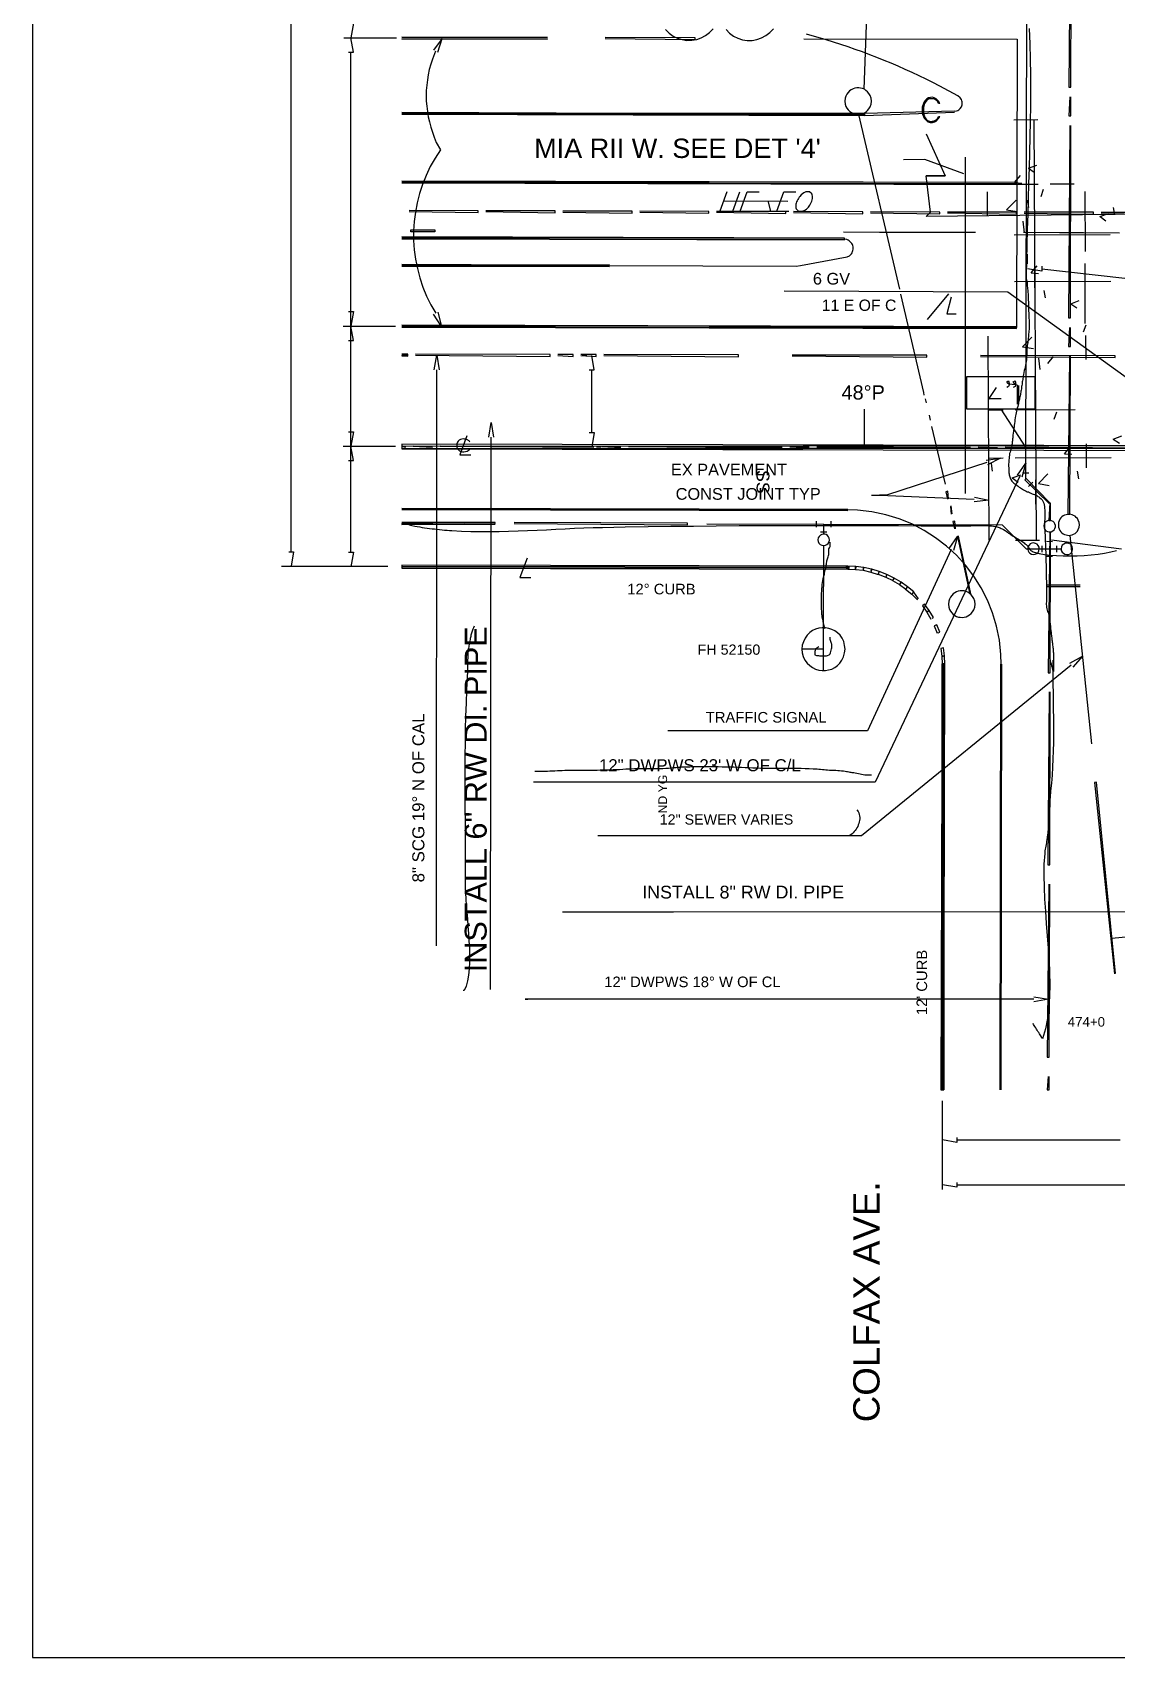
# Model space of a CAD drawing. Header units: feet. Extents: x 13 to 426, y 12 to 285.
# Drawn here: x 12.6 to 125.4, y 12.1 to 181.2 of the extents above; entities that cross this region are included whole.
import ezdxf
from ezdxf.enums import TextEntityAlignment as Align

# ---------------------------------------------------------------- set-up
doc = ezdxf.new("R2010")
doc.units = ezdxf.units.FT
for name, color, linetype in [('AGUA', 4, 'CONTINUOUS'), ('ALCANTARILLADO', 2, 'CONTINUOUS'), ('EJE_VIA', 7, 'CONTINUOUS'), ('GAS', 30, 'CONTINUOUS'), ('TEXTO', 7, 'CONTINUOUS')]:
    doc.layers.add(name, color=color, linetype=linetype)
doc.styles.add('CAD_TEXT', font='Arial')

msp = doc.modelspace()

# ---------------------------------------------------------------- linework, layer by layer
at = {"layer": 'AGUA'}
msp.add_line((60.28, 81.58), (60.33, 139.07), dxfattribs=at)
for points in [[(116.33, 181.59), (116.39, 179.99), (116.44, 178.38), (116.46, 176.77), (116.47, 175.16), (116.46, 173.54), (116.44, 171.92), (116.41, 170.3), (116.37, 168.69), (116.33, 167.07), (116.28, 165.46), (116.23, 163.85), (116.18, 162.25), (116.13, 160.65), (116.09, 159.06), (116.05, 157.48), (116.02, 155.91), (116.02, 155.8), (116.02, 155.65), (116.03, 155.54), (116.06, 155.41), (116.08, 155.28), (116.11, 155.17), (116.12, 155.05), (116.13, 154.92), (116.14, 154.76), (116.15, 154.62), (116.16, 154.48), (116.18, 154.35), (116.2, 154.22), (116.21, 154.09), (116.22, 153.96), (116.23, 153.7), (116.24, 153.5), (116.24, 153.31), (116.25, 153.12), (116.25, 152.93), (116.26, 152.74), (116.27, 152.55), (116.28, 152.37), (116.28, 152.18), (116.29, 151.99), (116.3, 151.81), (116.3, 151.62), (116.31, 151.43), (116.32, 151.24), (116.32, 151.05), (116.33, 150.86), (116.33, 150.71), (116.33, 150.57), (116.32, 150.42), (116.32, 150.26), (116.31, 150.11), (116.3, 149.96), (116.28, 149.81), (116.27, 149.65), (116.25, 149.5), (116.24, 149.34), (116.22, 149.19), (116.2, 149.04), (116.18, 148.89), (116.16, 148.73), (116.14, 148.58), (116.12, 148.43), (116.1, 148.24), (116.09, 148.05), (116.08, 147.87), (116.08, 147.68), (116.07, 147.5), (116.06, 147.31), (116.05, 147.11), (116.02, 146.92), (115.99, 146.73), (115.96, 146.54), (115.92, 146.35), (115.88, 146.17), (115.83, 145.98), (115.79, 145.79), (115.75, 145.59), (115.72, 145.4), (115.7, 145.28), (115.68, 145.16), (115.66, 145.04), (115.64, 144.92), (115.62, 144.8), (115.6, 144.68), (115.59, 144.56), (115.57, 144.44), (115.55, 144.32), (115.53, 144.2), (115.52, 144.08), (115.5, 143.96), (115.48, 143.84), (115.46, 143.72), (115.44, 143.6), (115.42, 143.48), (115.4, 143.37), (115.37, 143.25), (115.34, 143.13), (115.32, 143.02), (115.29, 142.9), (115.26, 142.79), (115.24, 142.68), (115.22, 142.57), (115.18, 142.41), (115.14, 142.24), (115.1, 142.08), (115.06, 141.91), (115.02, 141.75), (114.98, 141.58), (114.94, 141.42), (114.91, 141.26), (114.88, 141.06), (114.85, 140.87), (114.83, 140.68), (114.8, 140.49), (114.78, 140.31), (114.76, 140.12), (114.73, 139.93), (114.71, 139.74), (114.69, 139.63), (114.68, 139.52), (114.66, 139.42), (114.65, 139.31), (114.64, 139.2), (114.63, 139.09), (114.62, 138.99), (114.61, 138.88), (114.6, 138.78), (114.59, 138.67), (114.58, 138.57), (114.57, 138.46), (114.56, 138.35), (114.54, 138.24), (114.53, 138.14), (114.51, 138.02), (114.48, 137.92), (114.43, 137.78), (114.38, 137.64), (114.34, 137.51), (114.3, 137.34), (114.28, 137.17), (114.26, 137.01), (114.24, 136.85), (114.23, 136.7), (114.22, 136.55), (114.21, 136.41), (114.2, 136.27), (114.2, 136.04), (114.21, 135.88), (114.21, 135.74), (114.22, 135.6), (114.22, 135.47), (114.23, 135.35), (114.25, 135.24), (114.26, 135.13), (114.29, 135.03), (114.35, 134.84), (114.43, 134.65), (114.54, 134.48), (114.62, 134.37), (114.73, 134.28), (114.85, 134.21), (114.96, 134.13), (115.07, 134.03), (115.19, 133.94), (115.3, 133.86), (115.42, 133.78), (115.54, 133.7), (115.65, 133.63), (115.76, 133.57), (115.88, 133.5), (116.01, 133.43), (116.13, 133.38), (116.26, 133.35), (116.38, 133.31), (116.52, 133.24), (116.63, 133.17), (116.75, 133.12), (116.88, 133.08), (117.01, 133.05), (117.13, 132.97), (117.24, 132.89), (117.35, 132.84), (117.46, 132.74), (117.57, 132.64), (117.67, 132.55), (117.8, 132.32), (117.85, 132.17), (117.89, 132), (117.92, 131.83), (117.94, 131.65), (117.95, 131.47), (117.96, 131.28), (117.96, 131.09), (117.96, 130.9), (117.95, 130.71), (117.95, 130.52), (117.94, 130.33), (117.94, 130.15), (117.94, 129.97), (117.94, 129.8), (117.94, 129.64), (117.97, 129.19), (117.99, 128.75), (118.01, 128.31), (118.02, 127.87), (118.04, 127.44), (118.06, 127), (118.07, 126.57), (118.08, 126.14), (118.1, 125.7), (118.11, 125.27), (118.12, 124.84), (118.12, 124.41), (118.13, 123.97), (118.14, 123.54), (118.14, 123.1), (118.15, 122.66), (118.15, 122.55), (118.14, 122.45), (118.14, 122.26), (118.13, 122.09), (118.13, 121.93), (118.12, 121.78), (118.12, 121.63), (118.13, 121.49), (118.15, 121.35), (118.17, 121.2), (118.21, 121.07), (118.25, 120.93), (118.3, 120.8), (118.34, 120.66), (118.38, 120.52), (118.42, 120.38), (118.45, 120.24), (118.46, 120.12), (118.48, 120), (118.49, 119.89), (118.5, 119.78), (118.51, 119.66), (118.53, 119.55), (118.54, 119.44), (118.55, 119.33), (118.56, 119.22), (118.57, 119.11), (118.58, 118.99), (118.6, 118.88), (118.61, 118.77), (118.62, 118.65), (118.63, 118.54), (118.65, 118.42), (118.66, 118.3), (118.68, 118.19), (118.69, 118.08), (118.71, 117.97), (118.72, 117.85), (118.74, 117.74), (118.75, 117.63), (118.77, 117.52), (118.78, 117.4), (118.79, 117.29), (118.81, 117.18), (118.82, 117.06), (118.83, 116.95), (118.84, 116.83), (118.84, 116.72), (118.85, 116.6), (118.86, 116.48), (118.86, 116.36), (118.86, 116.24), (118.86, 116.12), (118.86, 116), (118.86, 115.88), (118.86, 115.76), (118.86, 115.64), (118.86, 115.52), (118.86, 115.4), (118.85, 115.28), (118.85, 115.16), (118.85, 115.04), (118.85, 114.92), (118.85, 114.8), (118.85, 114.68), (118.8, 114.86), (118.75, 115.04), (118.7, 115.23), (118.65, 115.43), (118.59, 115.62), (118.54, 115.82), (118.49, 116.01), (118.45, 116.19)], [(115.35, 135), (100.3, 103.15), (64.73, 103.15)], [(51.13, 130.18), (51.24, 130.15), (51.34, 130.12), (51.46, 130.09), (51.59, 130.05), (51.71, 130), (51.83, 129.95), (51.95, 129.89), (52.09, 129.85), (52.39, 129.8), (52.64, 129.75), (52.9, 129.71), (53.15, 129.67), (53.41, 129.63), (53.67, 129.6), (53.93, 129.56), (54.19, 129.53), (54.45, 129.5), (54.71, 129.47), (54.97, 129.44), (55.23, 129.41), (55.49, 129.39), (55.75, 129.37), (56.01, 129.35), (56.26, 129.33), (57.25, 129.29), (58.23, 129.25), (59.21, 129.24), (60.2, 129.24), (61.18, 129.25), (62.16, 129.27), (63.15, 129.31), (64.13, 129.34), (65.11, 129.39), (66.09, 129.43), (67.07, 129.48), (68.04, 129.53), (69.02, 129.57), (69.99, 129.61), (70.96, 129.65), (71.93, 129.67), (74.3, 129.72), (76.67, 129.76), (79.03, 129.79), (81.4, 129.81), (83.77, 129.83), (86.14, 129.85), (88.52, 129.85), (90.89, 129.86), (93.26, 129.86), (95.63, 129.86), (98, 129.86), (100.36, 129.85), (102.73, 129.85), (105.1, 129.84), (107.47, 129.84), (109.83, 129.84), (110.04, 129.84), (110.25, 129.84), (110.46, 129.85), (110.68, 129.85), (110.91, 129.86), (111.13, 129.86), (111.35, 129.86), (111.57, 129.86), (111.79, 129.86), (112.01, 129.85), (112.22, 129.84), (112.43, 129.82), (112.63, 129.79), (112.83, 129.76), (113.02, 129.72), (113.2, 129.67), (113.31, 129.62), (113.41, 129.55), (113.54, 129.5), (113.68, 129.44), (113.82, 129.36), (113.95, 129.27), (114.08, 129.17), (114.2, 129.08), (114.32, 128.98), (114.44, 128.9), (114.55, 128.83), (114.66, 128.77), (114.77, 128.71), (114.88, 128.65), (114.99, 128.59), (115.1, 128.52), (115.21, 128.44), (115.32, 128.37), (115.44, 128.3), (115.57, 128.22), (115.71, 128.13), (115.81, 128.07), (115.9, 127.97), (116.03, 127.87), (116.16, 127.74), (116.26, 127.59), (116.31, 127.49), (116.41, 127.35), (116.52, 127.25), (116.63, 127.2), (116.74, 127.14), (116.85, 127.08), (117.38, 126.95), (117.93, 126.85), (118.54, 126.78), (119.19, 126.73), (119.88, 126.7), (120.59, 126.7), (121.32, 126.71), (122.06, 126.75), (122.79, 126.81), (123.5, 126.89), (124.19, 126.99), (124.84, 127.12), (125.44, 127.26)], [(95.05, 119.12), (95.04, 119.23), (95.03, 119.33), (95, 119.47), (94.96, 119.6), (94.92, 119.72), (94.9, 119.85), (94.88, 119.98), (94.85, 120.09), (94.83, 120.2), (94.8, 120.34), (94.78, 120.49), (94.76, 120.6), (94.75, 120.72), (94.74, 120.94), (94.73, 121.17), (94.72, 121.4), (94.72, 121.63), (94.72, 121.87), (94.72, 122.1), (94.72, 122.34), (94.72, 122.57), (94.73, 122.81), (94.75, 123.04), (94.76, 123.27), (94.78, 123.5), (94.8, 123.72), (94.83, 123.94), (94.86, 124.15), (94.9, 124.36), (94.93, 124.48), (94.96, 124.59), (94.99, 124.69), (95.02, 124.8), (95.04, 124.91), (95.06, 125.03), (95.08, 125.14), (95.12, 125.27), (95.16, 125.41), (95.19, 125.52), (95.21, 125.63), (95.22, 125.74), (95.23, 125.85), (95.25, 125.96), (95.26, 126.07), (95.28, 126.18), (95.31, 126.29), (95.34, 126.4), (95.38, 126.51), (95.41, 126.61), (95.45, 126.74), (95.47, 126.85), (95.48, 126.98), (95.48, 127.1), (95.48, 127.21), (95.48, 127.32), (95.5, 127.44), (95.57, 127.55), (95.61, 127.67), (95.63, 127.8), (95.63, 127.9), (95.63, 128.02), (95.63, 128.13)], [(58.56, 119.38), (58.5, 119.23), (58.44, 119.09), (58.4, 118.98), (58.35, 118.88), (58.31, 118.78), (58.28, 118.67), (58.25, 118.57), (58.23, 118.45), (58.21, 118.33), (58.19, 118.22), (58.17, 118.1), (58.16, 117.99), (58.13, 117.86), (58.11, 117.74), (58.08, 117.61), (58.05, 117.49), (58.03, 117.36), (58, 117.23), (57.97, 117.1), (57.95, 116.98), (57.93, 116.78), (57.92, 116.6), (57.91, 116.42), (57.9, 116.24), (57.9, 116.06), (57.89, 115.88), (57.89, 115.7), (57.88, 115.51), (57.88, 115.33), (57.88, 115.15), (57.87, 114.97), (57.87, 114.8), (57.87, 114.62), (57.86, 114.45), (57.85, 114.28), (57.85, 114.12), (57.78, 112.75), (57.73, 111.39), (57.68, 110.02), (57.65, 108.64), (57.63, 107.27), (57.61, 105.89), (57.6, 104.52), (57.6, 103.14), (57.6, 101.77), (57.61, 100.39), (57.62, 99.02), (57.62, 97.65), (57.63, 96.28), (57.64, 94.91), (57.65, 93.55), (57.65, 92.19), (57.66, 91.62), (57.69, 91.01), (57.74, 90.34), (57.8, 89.64), (57.86, 88.91), (57.92, 88.16), (57.98, 87.4), (58.03, 86.64), (58.07, 85.89), (58.09, 85.14), (58.09, 84.42), (58.05, 83.74), (57.99, 83.09), (57.88, 82.49), (57.74, 81.95), (57.54, 81.47), (57.44, 81.49)], [(94.46, 117.23), (94.35, 117.18), (94.22, 117.1), (94.1, 116.99), (94.05, 116.87), (94.03, 116.77), (94.03, 116.64), (94.03, 116.53), (94.03, 116.42), (94.19, 116.35), (94.4, 116.33), (94.51, 116.32), (94.64, 116.31), (94.76, 116.31), (94.89, 116.3), (95.01, 116.3), (95.13, 116.31), (95.25, 116.32), (95.35, 116.34), (95.52, 116.4), (95.63, 116.5), (95.66, 116.61), (95.7, 116.75), (95.73, 116.9), (95.76, 117.02), (95.78, 117.15), (95.8, 117.28), (95.79, 117.39), (95.78, 117.5), (95.75, 117.6), (95.72, 117.7), (95.68, 117.8), (95.65, 117.91), (95.63, 118.01), (95.63, 118.12), (95.63, 118.23)], [(118.79, 115.86), (118.79, 115.02), (118.8, 114.17), (118.81, 113.31), (118.82, 112.45), (118.83, 111.59), (118.84, 110.73), (118.85, 109.86), (118.86, 109), (118.86, 108.13), (118.85, 107.27), (118.83, 106.42), (118.81, 105.57), (118.77, 104.72), (118.72, 103.89), (118.65, 103.06), (118.57, 102.24), (118.55, 102.02), (118.53, 101.8), (118.51, 101.57), (118.5, 101.34), (118.49, 101.11), (118.48, 100.88), (118.47, 100.65), (118.46, 100.42), (118.45, 100.19), (118.44, 99.96), (118.43, 99.74), (118.42, 99.51), (118.41, 99.3), (118.4, 99.09), (118.38, 98.88), (118.37, 98.68), (118.36, 98.58), (118.34, 98.47), (118.33, 98.36), (118.32, 98.25), (118.3, 98.13), (118.29, 98.02), (118.27, 97.91), (118.26, 97.8), (118.24, 97.69), (118.23, 97.58), (118.21, 97.48), (118.2, 97.38), (118.17, 97.18), (118.15, 97), (118.13, 96.85), (118.11, 96.68), (118.08, 96.51), (118.04, 96.34), (118.01, 96.17), (117.98, 96.01), (117.96, 95.87), (117.95, 95.74), (117.87, 94.61), (117.86, 93.44), (117.88, 92.23), (117.94, 90.99), (118.02, 89.73), (118.12, 88.45), (118.22, 87.17), (118.31, 85.88), (118.4, 84.61), (118.45, 83.34), (118.47, 82.1), (118.45, 80.89), (118.38, 79.71), (118.24, 78.58), (118.03, 77.49), (117.73, 76.46), (117.66, 76.58), (117.55, 76.76), (117.48, 76.86), (117.41, 76.98), (117.33, 77.1), (117.25, 77.22), (117.18, 77.34), (117.1, 77.47), (117.02, 77.6), (116.94, 77.72), (116.87, 77.84), (116.8, 77.95), (116.74, 78.05)], [(64.9, 104.29), (65.16, 104.29), (65.42, 104.3), (65.68, 104.3), (65.94, 104.31), (66.2, 104.32), (66.46, 104.33), (66.71, 104.34), (66.97, 104.35), (67.23, 104.36), (67.48, 104.37), (67.74, 104.38), (68, 104.39), (68.26, 104.4), (68.51, 104.41), (68.77, 104.41), (69.03, 104.41), (69.37, 104.41), (69.7, 104.41), (70.03, 104.41), (70.37, 104.42), (70.7, 104.42), (71.04, 104.42), (71.37, 104.42), (71.7, 104.43), (72.04, 104.44), (72.37, 104.44), (72.7, 104.45), (73.04, 104.47), (73.37, 104.48), (73.7, 104.49), (74.03, 104.51), (74.37, 104.53), (74.66, 104.55), (74.96, 104.56), (75.25, 104.57), (75.55, 104.57), (75.85, 104.57), (76.14, 104.57), (76.44, 104.57), (76.74, 104.57), (77.03, 104.57), (77.33, 104.57), (77.62, 104.58), (77.92, 104.58), (78.21, 104.59), (78.51, 104.61), (78.8, 104.63), (79.1, 104.66), (79.23, 104.67), (79.35, 104.68), (79.48, 104.69), (79.61, 104.7), (79.74, 104.71), (79.87, 104.72), (80, 104.73), (80.13, 104.74), (80.25, 104.75), (80.38, 104.75), (80.51, 104.76), (80.64, 104.76), (80.77, 104.77), (80.9, 104.77), (81.03, 104.77), (81.16, 104.78), (81.56, 104.78), (81.96, 104.79), (82.37, 104.79), (82.77, 104.79), (83.18, 104.78), (83.58, 104.78), (83.98, 104.78), (84.39, 104.77), (84.79, 104.76), (85.19, 104.75), (85.6, 104.74), (86, 104.72), (86.4, 104.71), (86.79, 104.69), (87.19, 104.68), (87.59, 104.66), (88, 104.64), (88.42, 104.63), (88.84, 104.62), (89.26, 104.61), (89.68, 104.61), (90.1, 104.61), (90.52, 104.61), (90.94, 104.61), (91.35, 104.61), (91.77, 104.61), (92.19, 104.6), (92.61, 104.6), (93.02, 104.59), (93.43, 104.58), (93.85, 104.56), (94.26, 104.53), (94.44, 104.52), (94.62, 104.5), (94.81, 104.49), (95, 104.47), (95.18, 104.45), (95.36, 104.44), (95.54, 104.42), (95.71, 104.41), (95.82, 104.41), (95.92, 104.4), (96.02, 104.4), (96.22, 104.39), (96.41, 104.38), (96.61, 104.37), (96.8, 104.35), (97, 104.33), (97.19, 104.31), (97.33, 104.28), (97.44, 104.26), (97.56, 104.23), (97.67, 104.21), (97.78, 104.19), (97.89, 104.17), (98.07, 104.15), (98.24, 104.12), (98.41, 104.09), (98.57, 104.06), (98.74, 104.02), (98.9, 103.98), (99.06, 103.95), (99.23, 103.93), (99.36, 103.92), (99.5, 103.92), (99.64, 103.93), (99.78, 103.93), (99.91, 103.93)], [(130.15, 89.67), (79.3, 89.63), (67.75, 89.63)], [(116.83, 80.57), (63.87, 80.57), (64.15, 80.57)]]:
    msp.add_lwpolyline(points, dxfattribs=at)
at = {"layer": 'ALCANTARILLADO'}
for points in [[(90.63, 138), (74.63, 138.08), (90.63, 137.95)], [(120.72, 115.33), (98.88, 97.57), (71.45, 97.57)]]:
    msp.add_lwpolyline(points, dxfattribs=at)
at = {"layer": 'EJE_VIA'}
for p, q in [((39.52, 127.12), (39.52, 204.12)), ((99.17, 175.25), (100.07, 200.38)), ((115.97, 134.7), (116.12, 189.85)), ((45, 180.62), (50.5, 180.62)), ((45.75, 127.08), (45.75, 179.12)), ((98.58, 172.63), (102.85, 154.45)), ((114.75, 172.08), (117.25, 172.1)), ((116.83, 172.1), (117.07, 128.35)), ((109.7, 133.18), (109.7, 168.18)), ((105.6, 166.23), (107.58, 166.23)), ((114.82, 165.55), (115.42, 166.27)), ((116.25, 167.03), (117.12, 167.37)), ((116.25, 167.03), (116.87, 166.62)), ((84.17, 162.6), (84.9, 164.6)), ((85.5, 162.58), (86.23, 164.58)), ((111.95, 164.58), (111.97, 162.08)), ((114.77, 165.38), (117.27, 165.38)), ((114.82, 165.55), (115.57, 165.48)), ((117.58, 164.1), (117.83, 164.85)), ((118.52, 165.4), (121.02, 165.42)), ((122.12, 164.63), (122.15, 158.38)), ((84.55, 163.63), (91.22, 163.62)), ((86.27, 162.58), (91.32, 162.57)), ((89.12, 163.63), (89.4, 162.58)), ((100.63, 163.93), (100.8, 163.15)), ((113.98, 162.7), (114.97, 163.72)), ((113.98, 162.7), (115.1, 162.53)), ((116.12, 163.73), (116.27, 162.95)), ((123.7, 162), (124.58, 162.33)), ((125.08, 162.95), (125.23, 162.17)), ((115.67, 161.52), (115.8, 160.33)), ((123.72, 162), (124.33, 161.58)), ((97, 160.42), (107, 160.38)), ((100.75, 160.4), (110.75, 160.38)), ((114.78, 160.1), (124.78, 160.15)), ((115.75, 160.37), (125.75, 160.33)), ((119.5, 160.35), (122, 160.35)), ((92.53, 156.9), (97.4, 157.8)), ((116.15, 157.08), (116.15, 158.08)), ((116.55, 156.15), (117.15, 156.87)), ((116.55, 156.15), (117.3, 156.08)), ((116.92, 154.6), (116.92, 157.1)), ((117.65, 156.58), (129.08, 155.3)), ((122.18, 150.88), (122.17, 157.13)), ((105.77, 151.3), (107.98, 153.97)), ((114.8, 155.25), (124.82, 155.3)), ((117.85, 154.33), (118, 153.55)), ((120.67, 152.93), (121.53, 153.28)), ((120.67, 152.93), (121.28, 152.52)), ((44.93, 150.62), (50.37, 150.62)), ((122, 150), (122.25, 150.75)), ((112.03, 149.57), (112.15, 128.33)), ((115.65, 148.47), (116.62, 149.47)), ((122.2, 149.63), (122.22, 147.13)), ((69.8, 147.55), (70.3, 147.55)), ((115.65, 148.47), (116.77, 148.28)), ((117.32, 147.27), (117.45, 146.08)), ((118.28, 146.73), (118.88, 147.45)), ((70.8, 139.55), (70.8, 146.05)), ((112.1, 142.98), (112.95, 144.23)), ((114.2, 144.62), (114.95, 144.52)), ((115.13, 142.5), (115.13, 144.5)), ((105.52, 143.05), (105.62, 142.63)), ((99.18, 137.98), (99.18, 141.98)), ((105.92, 141.35), (106.03, 140.82)), ((112.1, 141.88), (113.63, 141.9)), ((113.37, 141.98), (115.98, 137.95)), ((114.88, 141.9), (121.13, 141.93)), ((118.95, 140.93), (119.2, 141.68)), ((106.18, 140.17), (107.58, 134.18)), ((125.08, 138.83), (125.97, 139.18)), ((125.08, 138.83), (125.72, 138.42)), ((44.92, 138.12), (50.38, 138.12)), ((71.3, 138.05), (71.77, 138.05)), ((120.02, 137.33), (120.62, 138.05)), ((120.02, 137.33), (120.77, 137.27)), ((122.25, 138.37), (122.27, 135.87)), ((112.1, 136.88), (113.63, 136.9)), ((112.37, 136.3), (112.5, 135.52)), ((114.88, 136.9), (124.88, 136.95)), ((115.65, 135.35), (116.3, 135.33)), ((121.33, 135.52), (121.47, 134.73)), ((112.12, 132.07), (112.12, 134.57)), ((114.58, 134.82), (115.45, 135.15)), ((114.58, 134.82), (115.2, 134.38)), ((116.28, 133.93), (116.73, 134.38)), ((117.03, 132.1), (117.03, 134.6)), ((117.3, 134.22), (118.28, 135.23)), ((117.3, 134.22), (118.42, 134.03)), ((94.2, 129.68), (94.2, 130.33)), ((95.72, 129.68), (95.72, 130.33)), ((94.63, 129.22), (95.28, 129.22)), ((94.95, 128.97), (94.97, 130)), ((113.52, 129.95), (116.03, 127.45)), ((120.57, 128.83), (122.83, 107.13)), ((94.93, 119.23), (94.95, 127.77)), ((114.92, 128.35), (117.42, 128.35)), ((116.03, 127.45), (119.67, 127.43)), ((117.7, 127.1), (117.7, 127.75)), ((118.13, 128.22), (118.78, 128.2)), ((118.67, 128.37), (125.95, 127.42)), ((119.22, 127.1), (119.22, 127.75)), ((38.52, 125.62), (49.58, 125.62)), ((118.13, 126.67), (118.78, 126.67)), ((118.15, 123.68), (121.65, 123.68)), ((118.15, 123.53), (121.65, 123.53)), ((94.92, 114.77), (94.93, 119.23)), ((124.95, 86.92), (127.82, 87.22)), ((107.3, 60.77), (107.3, 70)), ((108.8, 65.93), (125.8, 65.93)), ((108.8, 61.27), (145.8, 61.27)), ((12.6, 12.08), (426.22, 12.08))]:
    msp.add_line(p, q, dxfattribs=at)
for points in [[(426.22, 284.92), (12.6, 284.92), (12.6, 12.08)], [(120.65, 195.48), (120.48, 175.48), (120.68, 175.48), (120.75, 195.48)], [(45.5, 182.12), (46, 182.12), (45.75, 180.62)], [(78.5, 181.47), (78.87, 181.1), (79.28, 180.79), (79.74, 180.57), (80.22, 180.42), (80.72, 180.34), (81.23, 180.35), (81.73, 180.43), (82.21, 180.59), (82.66, 180.83), (83.07, 181.15), (83.44, 181.55)], [(84.79, 181.47), (85.16, 181.09), (85.57, 180.79), (86.02, 180.56), (86.51, 180.41), (87, 180.34), (87.51, 180.34), (88, 180.42), (88.48, 180.59), (88.94, 180.83), (89.35, 181.15), (89.72, 181.55)], [(108.9, 174.57), (107.03, 175.58), (106.32, 175.95), (105.61, 176.3), (104.89, 176.65), (104.16, 176.99), (103.43, 177.32), (102.7, 177.65), (101.97, 177.96), (101.23, 178.26), (100.49, 178.56), (99.74, 178.85), (98.99, 179.13), (98.24, 179.4), (97.48, 179.66), (96.72, 179.92), (95.96, 180.16), (95.2, 180.4), (93.15, 180.98)], [(45.5, 179.12), (46, 179.12), (45.75, 180.62)], [(66.2, 180.63), (51.03, 180.67)], [(66.2, 180.63), (51.03, 180.57)], [(51.03, 180.47), (66.2, 180.53)], [(66.2, 180.43), (51.03, 180.47)], [(54.53, 179.23), (54.22, 178.4), (54.05, 177.86), (53.9, 177.31), (53.79, 176.77), (53.7, 176.22), (53.63, 175.67), (53.59, 175.12), (53.58, 174.57), (53.59, 174.03), (53.63, 173.48), (53.7, 172.94), (53.79, 172.4), (53.91, 171.86), (54.05, 171.32), (54.22, 170.79), (54.41, 170.26), (54.63, 169.73), (55.05, 168.95)], [(54.78, 179.1), (55.25, 180.55), (54.33, 179.33)], [(72.22, 180.53), (81.57, 180.42), (81.57, 180.62), (72.22, 180.63)], [(92.87, 180.5), (115.08, 180.45), (115.02, 150.45)], [(99.92, 174.02), (99.88, 174.32), (99.78, 174.62), (99.66, 174.82), (99.52, 174.99), (99.35, 175.14), (99.18, 175.25), (98.99, 175.33), (98.79, 175.38), (98.59, 175.4), (98.39, 175.39), (98.19, 175.36), (98, 175.29), (97.81, 175.2), (97.65, 175.08), (97.5, 174.93), (97.37, 174.75), (97.26, 174.55), (97.18, 174.32), (97.15, 174.02), (97.18, 173.7), (97.26, 173.47), (97.37, 173.27), (97.5, 173.1), (97.66, 172.95), (97.83, 172.83), (98.01, 172.74), (98.2, 172.67), (98.4, 172.64), (98.6, 172.63), (98.8, 172.66), (98.99, 172.71), (99.18, 172.79), (99.36, 172.9), (99.52, 173.04), (99.66, 173.21), (99.78, 173.42), (99.88, 173.7), (99.92, 174.02)], [(107.02, 173.77), (106.9, 174.02), (106.65, 174.25), (106.46, 174.37), (106.26, 174.42), (106.06, 174.41), (105.87, 174.36), (105.69, 174.26), (105.54, 174.12), (105.41, 173.95), (105.32, 173.77), (105.2, 173.4), (105.2, 172.8), (105.23, 172.67), (105.27, 172.54), (105.32, 172.42), (105.38, 172.31), (105.45, 172.2), (105.61, 172.02), (105.8, 171.88), (105.91, 171.84), (106.02, 171.81), (106.14, 171.79), (106.26, 171.8), (106.39, 171.83), (106.52, 171.88), (106.65, 171.95), (106.9, 172.2), (107.02, 172.43)], [(107.02, 173.77), (106.9, 173.77), (106.78, 174.02), (106.65, 174.13), (106.42, 174.25), (105.93, 174.25), (105.68, 174.13), (105.45, 173.77), (105.32, 173.4), (105.32, 172.8), (105.35, 172.67), (105.39, 172.55), (105.44, 172.44), (105.49, 172.33), (105.62, 172.15), (105.77, 172.01), (105.95, 171.93), (106.16, 171.91), (106.27, 171.92), (106.39, 171.95), (106.52, 172), (106.65, 172.07), (106.78, 172.2), (106.9, 172.43), (107.02, 172.43)], [(108.57, 172.97), (108.78, 173), (108.9, 173.05), (109, 173.11), (109.17, 173.25), (109.29, 173.44), (109.35, 173.64), (109.37, 173.75), (109.37, 173.85), (109.36, 173.96), (109.33, 174.06), (109.29, 174.17), (109.17, 174.35), (108.9, 174.57)], [(120.58, 174.48), (120.48, 172.48), (120.68, 172.48), (120.68, 174.48)], [(51.03, 172.85), (99.2, 172.73)], [(99.2, 172.63), (51.03, 172.85)], [(99.2, 172.73), (51.03, 172.75)], [(99.2, 172.73), (51.03, 172.65), (99.2, 172.63)], [(99.2, 172.63), (51.03, 172.65), (99.2, 172.53)], [(51.03, 172.65), (99.2, 172.53)], [(108.57, 172.97), (99.2, 172.73), (99.2, 172.53), (108.57, 172.87)], [(120.58, 171.48), (120.42, 151.48), (120.62, 151.48), (120.68, 171.48)], [(105.62, 170.62), (107.58, 166.23), (105.6, 166.23)], [(55.05, 168.95), (54.5, 168.1), (54, 167.21), (53.57, 166.29), (53.19, 165.36), (52.88, 164.41), (52.64, 163.45), (52.45, 162.48), (52.33, 161.5), (52.27, 160.52), (52.27, 159.53), (52.34, 158.55), (52.47, 157.56), (52.66, 156.59), (52.92, 155.63), (53.24, 154.67), (53.62, 153.74), (54.07, 152.82), (54.57, 151.95)], [(109.55, 166.45), (105.47, 167.93), (103.25, 167.9)], [(115.05, 165.55), (51.03, 165.7)], [(51.03, 165.5), (115.05, 165.35), (115.05, 165.55), (51.03, 165.7)], [(105.62, 162.03), (106.05, 162.47), (105.62, 166.23)], [(106.05, 162.47), (105.62, 166.23), (106.05, 166.23)], [(115.05, 165.55), (51.03, 165.6)], [(51.03, 165.5), (115.05, 165.45)], [(115.05, 165.35), (51.03, 165.5)], [(86.27, 162.58), (87, 164.58), (88.23, 164.58)], [(90.07, 162.57), (90.8, 164.57), (92.05, 164.57)], [(93.1, 164.57), (92.87, 164.47), (92.6, 164.28), (92.46, 164.11), (92.39, 164.01), (92.32, 163.9), (92.25, 163.78), (92.19, 163.66), (92.13, 163.53), (92.09, 163.41), (92.06, 163.28), (92.04, 163.15), (92.04, 163.03), (92.06, 162.92), (92.1, 162.81), (92.25, 162.64), (92.37, 162.57), (92.73, 162.57), (92.97, 162.67), (93.16, 162.79), (93.35, 162.98), (93.44, 163.09), (93.52, 163.21), (93.59, 163.34), (93.66, 163.47), (93.71, 163.61), (93.75, 163.74), (93.78, 163.88), (93.79, 164.01), (93.78, 164.14), (93.75, 164.26), (93.71, 164.37), (93.47, 164.57), (93.1, 164.57)], [(51.8, 162.53), (59, 162.42), (59, 162.62), (51.8, 162.63)], [(59.8, 162.52), (67, 162.4), (67, 162.6), (59.8, 162.62)], [(67.8, 162.48), (75, 162.37), (75, 162.57), (67.8, 162.58)], [(75.8, 162.47), (83, 162.35), (83, 162.55), (75.8, 162.57)], [(83.8, 162.45), (91, 162.33), (91, 162.53), (83.8, 162.55)], [(91.8, 162.43), (99.02, 162.3), (99.02, 162.5), (91.8, 162.53)], [(99.82, 162.4), (107.02, 162.28), (107.02, 162.48), (99.82, 162.5)], [(148.37, 162.03), (147.92, 162.47), (105.62, 162.03)], [(147.92, 162.47), (105.62, 162.03), (106.05, 162.47)], [(107.82, 162.38), (115.02, 162.27), (115.02, 162.47), (107.82, 162.48)], [(115.82, 162.37), (123.02, 162.25), (123.02, 162.45), (115.82, 162.47)], [(123.82, 162.33), (131.02, 162.22), (131.02, 162.42), (123.82, 162.43)], [(51.98, 160.43), (51.98, 160.63), (54.48, 160.63), (54.48, 160.43), (51.98, 160.43)], [(97.1, 159.77), (51.03, 159.9)], [(51.03, 159.7), (97.1, 159.57), (97.1, 159.77), (51.03, 159.9)], [(97.1, 159.77), (51.03, 159.8)], [(51.03, 159.7), (97.1, 159.67)], [(97.1, 159.57), (51.03, 159.7)], [(97.4, 157.8), (97.63, 157.93), (97.74, 158.03), (97.83, 158.13), (97.9, 158.24), (97.96, 158.36), (97.99, 158.48), (98.01, 158.61), (98.02, 158.73), (98, 158.86), (97.97, 158.98), (97.93, 159.1), (97.87, 159.21), (97.79, 159.32), (97.6, 159.49), (97.48, 159.56), (97.35, 159.62), (97.1, 159.67)], [(51.03, 157.03), (72.65, 157)], [(72.65, 156.9), (51.03, 157.03)], [(72.65, 157), (51.03, 156.83), (72.65, 156.9)], [(72.65, 157), (51.03, 156.93)], [(72.65, 156.9), (51.03, 156.83), (72.65, 156.8)], [(51.03, 156.83), (72.65, 156.8)], [(72.65, 156.9), (92.07, 156.85), (92.53, 156.9)], [(117.65, 156.83), (117.65, 156.33), (116.15, 156.58)], [(128.3, 143.9), (114.12, 154.13), (90.82, 154.23)], [(105.42, 143.43), (105.37, 143.7), (102.97, 153.93)], [(108.22, 153.63), (107.75, 151.88), (108.75, 151.88)], [(45.5, 152.12), (46, 152.12), (45.75, 150.62)], [(45.5, 149.12), (46, 149.12), (45.75, 150.62)], [(115.02, 150.55), (51.03, 150.7)], [(51.03, 150.5), (115.02, 150.35), (115.02, 150.55), (51.03, 150.7)], [(115.02, 150.55), (51.03, 150.6)], [(51.03, 150.5), (115.02, 150.45)], [(115.02, 150.35), (51.03, 150.5)], [(54.8, 152.05), (55.18, 150.58), (54.33, 151.85)], [(120.52, 150.48), (120.42, 148.48), (120.62, 148.48), (120.62, 150.48)], [(51.67, 147.68), (51.03, 147.7)], [(51.03, 147.5), (51.67, 147.48), (51.67, 147.68), (51.03, 147.7)], [(51.67, 147.68), (51.03, 147.62)], [(51.03, 147.53), (51.67, 147.68)], [(51.03, 147.52), (51.67, 147.58)], [(51.67, 147.58), (51.03, 147.52)], [(51.67, 147.48), (51.03, 147.5)], [(52.47, 147.58), (66.47, 147.45), (66.47, 147.65), (52.47, 147.68)], [(54.42, 146.07), (54.67, 147.57), (54.92, 146.07)], [(67.27, 147.55), (68.87, 147.45), (68.87, 147.65), (67.27, 147.65)], [(67.27, 147.55), (68.87, 147.45), (68.87, 147.65), (67.27, 147.65)], [(69.67, 147.55), (71.27, 147.45), (71.27, 147.65), (69.67, 147.65)], [(69.67, 147.55), (71.27, 147.45), (71.27, 147.65), (69.67, 147.65)], [(70.55, 146.05), (71.05, 146.05), (70.8, 147.55)], [(72.07, 147.55), (86.07, 147.42), (86.07, 147.62), (72.07, 147.65)], [(91.67, 147.5), (105.67, 147.37), (105.67, 147.57), (91.67, 147.6)], [(111.27, 147.45), (125.27, 147.33), (125.27, 147.53), (111.27, 147.55)], [(120.52, 147.48), (120.37, 131.03), (120.57, 131.03), (120.62, 147.48)], [(109.83, 141.98), (109.83, 145.38), (116.92, 145.38), (116.92, 141.98), (109.83, 141.98)], [(114.28, 144.7), (114.1, 144.62), (114, 144.8), (114.2, 144.9), (114.28, 144.52), (114.2, 144.32), (114, 144.23)], [(114.95, 144.7), (114.77, 144.62), (114.67, 144.8), (114.87, 144.9), (114.95, 144.52), (114.87, 144.32), (114.67, 144.23)], [(115.22, 144.42), (115.22, 142.5)], [(112.1, 143.08), (113.43, 143.08)], [(60.08, 139.07), (60.33, 140.57), (60.58, 139.07)], [(45.5, 139.62), (46, 139.62), (45.75, 138.12)], [(58.13, 138.53), (58.05, 138.67), (57.85, 138.78), (57.72, 138.84), (57.58, 138.86), (57.44, 138.87), (57.29, 138.85), (57.15, 138.8), (57.02, 138.73), (56.91, 138.64), (56.83, 138.53), (56.75, 138.35), (56.75, 138.03), (56.82, 137.87), (56.93, 137.74), (57.05, 137.64), (57.19, 137.57), (57.35, 137.54), (57.51, 137.53), (57.68, 137.55), (57.85, 137.6), (58.05, 137.73), (58.13, 137.85)], [(57.8, 139.2), (57.08, 137.2), (58.22, 137.2)], [(70.55, 139.55), (71.05, 139.55), (70.8, 138.05)], [(45.5, 136.62), (46, 136.62), (45.75, 138.12)], [(134.55, 138.15), (51.03, 138.33), (51.03, 138.08)], [(51.03, 137.83), (134.55, 137.65), (134.55, 138.15), (51.03, 138.33)], [(134.55, 138.15), (51.03, 138.08), (51.03, 137.83)], [(51.03, 137.83), (134.55, 137.9), (134.55, 138.15)], [(51.42, 138.08), (51.03, 138.13), (51.42, 138.03)], [(134.55, 137.65), (134.55, 137.9), (51.03, 137.83)], [(54.22, 138.08), (52.22, 138.13), (54.22, 138.03)], [(54.22, 138.08), (52.22, 138.13), (54.22, 138.03)], [(71.03, 138.05), (55.02, 138.13), (71.03, 138)], [(73.83, 138.03), (71.83, 138.1), (73.83, 137.98)], [(73.83, 138.03), (71.83, 138.1), (73.83, 137.98)], [(93.43, 138), (91.43, 138.05), (93.43, 137.95)], [(93.43, 138), (91.43, 138.05), (93.43, 137.95)], [(110.23, 137.97), (94.23, 138.05), (110.23, 137.92)], [(113.03, 137.95), (111.03, 138), (113.03, 137.9)], [(113.03, 137.95), (111.03, 138), (113.03, 137.9)], [(127.48, 137.92), (113.83, 138), (127.48, 137.87)], [(111.93, 136.43), (101.6, 133.07), (99.92, 132.97)], [(111.85, 136.67), (113.35, 136.88), (112, 136.18)], [(115.12, 135.1), (115.98, 136.35), (115.57, 134.9)], [(118.47, 132.22), (116.03, 134.77), (115.9, 134.63), (118.4, 132.15)], [(118.47, 132.22), (116.03, 134.77), (115.9, 134.63), (118.4, 132.15)], [(110.62, 132.57), (101.62, 132.95), (99.92, 132.97)], [(107.95, 132.63), (107.87, 133.42), (107.67, 133.38), (107.85, 132.62)], [(107.95, 132.63), (107.87, 133.42), (107.67, 133.38), (107.85, 132.62)], [(110.63, 132.82), (112.12, 132.5), (110.62, 132.32)], [(118.47, 132.22), (118.37, 130.4), (118.57, 130.4), (118.57, 132.22)], [(118.47, 132.22), (118.37, 130.4), (118.57, 130.4), (118.57, 132.22)], [(97.45, 131.53), (51.03, 131.63)], [(51.03, 131.53), (97.45, 131.43), (51.03, 131.63)], [(97.45, 131.53), (51.03, 131.58)], [(51.03, 131.53), (97.45, 131.48)], [(97.45, 131.43), (51.03, 131.53)], [(113.42, 115.45), (113.4, 116.45), (113.24, 117.94), (112.94, 119.38), (112.53, 120.78), (111.99, 122.11), (111.34, 123.39), (110.58, 124.59), (109.72, 125.72), (108.76, 126.77), (107.72, 127.73), (106.6, 128.59), (105.39, 129.36), (104.12, 130.02), (102.79, 130.56), (101.4, 130.98), (99.95, 131.28), (98.47, 131.45), (97.45, 131.48)], [(108.32, 131.07), (108.23, 131.87), (108.13, 131.85), (108.22, 131.05)], [(108.68, 129.52), (108.6, 130.32), (108.4, 130.28), (108.58, 129.5)], [(108.68, 129.52), (108.6, 130.32), (108.4, 130.28), (108.58, 129.5)], [(118.43, 129.2), (118.63, 129.22), (118.8, 129.3), (118.93, 129.42), (119.01, 129.56), (119.06, 129.71), (119.06, 129.87), (119.02, 130.02), (118.94, 130.16), (118.82, 130.27), (118.67, 130.35), (118.48, 130.4), (118.3, 130.37), (118.12, 130.28), (117.98, 130.17), (117.9, 130), (117.87, 129.82), (117.88, 129.63), (117.97, 129.45), (118.08, 129.32), (118.25, 129.23), (118.43, 129.2)], [(121.57, 129.93), (121.53, 130.18), (121.45, 130.42), (121.35, 130.58), (121.24, 130.71), (121.11, 130.82), (120.96, 130.91), (120.81, 130.97), (120.66, 131.01), (120.5, 131.03), (120.34, 131.02), (120.18, 130.99), (120.02, 130.94), (119.88, 130.87), (119.75, 130.77), (119.63, 130.66), (119.53, 130.52), (119.44, 130.36), (119.38, 130.18), (119.37, 129.93), (119.38, 129.7), (119.44, 129.52), (119.52, 129.36), (119.62, 129.22), (119.74, 129.1), (119.87, 129.01), (120.02, 128.93), (120.17, 128.88), (120.33, 128.85), (120.49, 128.84), (120.65, 128.86), (120.81, 128.89), (120.96, 128.96), (121.11, 129.04), (121.24, 129.15), (121.35, 129.29), (121.45, 129.45), (121.53, 129.68), (121.57, 129.93)], [(60.75, 130.17), (51.03, 130.18)], [(60.75, 130.17), (51.03, 130.08), (51.03, 129.98)], [(51.03, 129.98), (60.75, 130.07), (60.75, 130.17)], [(60.75, 129.97), (51.03, 129.98)], [(62.75, 130.07), (80.77, 129.92), (80.77, 130.12), (62.75, 130.17)], [(82.77, 130.02), (94.97, 130), (113.52, 129.95)], [(94.35, 128.38), (94.38, 128.2), (94.45, 128.03), (94.58, 127.9), (94.75, 127.8), (94.93, 127.77), (95.12, 127.8), (95.28, 127.87), (95.43, 128), (95.52, 128.17), (95.55, 128.35), (95.53, 128.53), (95.45, 128.69), (95.34, 128.82), (95.21, 128.91), (95.06, 128.96), (94.91, 128.97), (94.75, 128.94), (94.61, 128.86), (94.48, 128.73), (94.38, 128.57), (94.35, 128.38)], [(108.02, 127.47), (108.87, 128.72), (108.47, 127.25)], [(110.27, 122.75), (108.97, 128.75), (108.87, 128.73), (110.17, 122.73)], [(118.47, 129.2), (118.32, 114.55), (118.52, 114.55), (118.57, 129.2)], [(39.27, 127.12), (39.77, 127.12), (39.52, 125.62)], [(45.5, 127.08), (46, 127.08), (45.75, 125.58)], [(108.23, 127.35), (99.52, 108.5), (78.73, 108.5)], [(116.77, 126.85), (116.95, 126.87), (117.12, 126.95), (117.27, 127.07), (117.35, 127.23), (117.38, 127.42), (117.37, 127.6), (117.28, 127.78), (117.15, 127.92), (116.98, 128), (116.8, 128.05), (116.62, 128.02), (116.45, 127.94), (116.32, 127.82), (116.24, 127.69), (116.19, 127.54), (116.19, 127.38), (116.23, 127.23), (116.3, 127.09), (116.42, 126.97), (116.58, 126.88), (116.77, 126.85)], [(120.25, 126.83), (120.43, 126.85), (120.6, 126.93), (120.73, 127.06), (120.82, 127.2), (120.86, 127.35), (120.86, 127.51), (120.82, 127.66), (120.74, 127.8), (120.62, 127.91), (120.47, 128), (120.28, 128.03), (120.1, 128.02), (119.93, 127.93), (119.78, 127.8), (119.7, 127.63), (119.67, 127.45), (119.68, 127.27), (119.77, 127.1), (119.9, 126.97), (120.05, 126.87), (120.25, 126.83)], [(97.45, 125.63), (51.03, 125.73), (51.03, 125.58)], [(51.03, 125.43), (97.45, 125.33), (97.45, 125.63), (51.03, 125.73)], [(97.45, 125.63), (51.03, 125.58), (51.03, 125.43)], [(51.03, 125.43), (97.45, 125.48), (97.45, 125.63)], [(97.45, 125.33), (97.45, 125.48), (51.03, 125.43)], [(64.07, 126.47), (63.33, 124.47), (64.48, 124.47)], [(97.45, 125.33), (97.32, 125.42), (97.32, 125.57), (97.45, 125.63)], [(97.45, 125.63), (97.58, 125.55), (97.58, 125.4), (97.45, 125.33)], [(98.27, 125.45), (98.27, 125.6), (97.45, 125.63), (97.45, 125.33), (98.27, 125.3)], [(98.27, 125.45), (98.27, 125.6), (97.45, 125.63), (97.45, 125.33), (98.27, 125.3), (98.27, 125.45)], [(99.08, 125.35), (99.1, 125.5), (98.28, 125.6), (98.25, 125.3), (99.07, 125.2)], [(99.08, 125.35), (99.1, 125.5), (98.28, 125.6), (98.25, 125.3), (99.07, 125.2), (99.08, 125.35)], [(99.9, 125.17), (99.93, 125.32), (99.12, 125.5), (99.05, 125.2), (99.87, 125.02)], [(100.68, 124.93), (100.73, 125.08), (99.95, 125.32), (99.85, 125.02), (100.63, 124.78)], [(101.47, 124.63), (101.52, 124.77), (100.73, 125.07), (100.63, 124.8), (101.42, 124.5)], [(102.2, 124.27), (102.27, 124.4), (101.53, 124.77), (101.4, 124.5), (102.13, 124.13)], [(102.92, 123.85), (103, 123.98), (102.28, 124.4), (102.12, 124.13), (102.83, 123.72)], [(103.58, 123.37), (103.67, 123.48), (103, 123.97), (102.83, 123.73), (103.5, 123.25)], [(104.22, 122.83), (104.32, 122.95), (103.68, 123.48), (103.48, 123.25), (104.12, 122.72)], [(104.8, 122.23), (104.32, 122.93), (104.12, 122.73), (104.7, 122.13)], [(110.7, 121.68), (110.67, 121.98), (110.57, 122.28), (110.44, 122.49), (110.29, 122.66), (110.13, 122.8), (109.95, 122.92), (109.76, 123), (109.56, 123.05), (109.36, 123.07), (109.16, 123.06), (108.96, 123.02), (108.77, 122.96), (108.59, 122.86), (108.42, 122.74), (108.27, 122.59), (108.14, 122.41), (108.04, 122.21), (107.97, 121.98), (107.93, 121.68), (107.97, 121.37), (108.04, 121.14), (108.15, 120.94), (108.28, 120.76), (108.43, 120.62), (108.59, 120.5), (108.78, 120.41), (108.97, 120.34), (109.17, 120.31), (109.37, 120.3), (109.57, 120.32), (109.77, 120.37), (109.96, 120.46), (110.14, 120.57), (110.3, 120.71), (110.45, 120.88), (110.57, 121.08), (110.67, 121.37), (110.7, 121.68)], [(105.8, 120.93), (105.92, 121.02), (105.45, 121.68), (105.22, 121.52), (105.68, 120.85)], [(106.23, 120.22), (106.37, 120.3), (105.93, 121.02), (105.67, 120.85), (106.1, 120.13)], [(94.93, 117), (92.68, 117), (92.72, 116.62), (92.82, 116.23), (93, 115.86), (93.22, 115.55), (93.49, 115.28), (93.78, 115.08), (94.1, 114.92), (94.43, 114.82), (94.78, 114.77), (95.12, 114.77), (95.46, 114.83), (95.79, 114.93), (96.1, 115.09), (96.39, 115.29), (96.64, 115.55), (96.85, 115.85), (97.02, 116.2), (97.13, 116.6), (97.17, 117), (97.13, 117.38), (97.03, 117.78), (96.86, 118.13), (96.65, 118.44), (96.4, 118.69), (96.11, 118.9), (95.8, 119.06), (95.47, 119.16), (95.12, 119.22), (94.78, 119.23), (94.43, 119.18), (94.1, 119.08), (93.78, 118.93), (93.49, 118.72), (93.23, 118.46), (93.01, 118.14), (92.83, 117.77), (92.72, 117.4), (92.68, 117)], [(106.88, 118.7), (107.02, 118.75), (106.72, 119.53), (106.45, 119.43), (106.75, 118.65)], [(107.38, 116.28), (107.53, 116.3), (107.43, 117.12), (107.13, 117.08), (107.23, 116.27)], [(107.38, 116.28), (107.53, 116.3), (107.43, 117.12), (107.13, 117.08), (107.23, 116.27), (107.38, 116.28)], [(107.3, 71.15), (107.27, 115.47), (107.15, 71.15)], [(107.3, 71.15), (107.45, 71.15), (107.57, 115.47), (107.27, 115.47), (107.15, 71.15), (107.3, 71.15)], [(107.42, 115.47), (107.57, 115.47), (107.53, 116.28), (107.23, 116.28), (107.27, 115.47)], [(107.42, 115.47), (107.57, 115.47), (107.53, 116.28), (107.23, 116.28), (107.27, 115.47), (107.42, 115.47)], [(107.45, 71.15), (107.27, 115.47), (107.3, 71.15)], [(107.45, 71.15), (107.42, 115.47), (107.27, 115.47)], [(107.57, 115.47), (107.42, 115.47), (107.45, 71.15)], [(113.32, 71.15), (113.37, 115.45), (113.27, 71.15)], [(113.32, 71.15), (113.47, 115.45), (113.37, 115.45), (113.27, 71.15)], [(113.37, 71.15), (113.37, 115.45), (113.32, 71.15)], [(113.37, 71.15), (113.42, 115.45)], [(113.47, 115.45), (113.37, 71.15)], [(120.57, 115.53), (121.88, 116.28), (120.88, 115.13)], [(118.42, 112.55), (118.27, 94.55), (118.47, 94.55), (118.52, 112.55)], [(125.33, 83.25), (123.35, 103.17), (123.15, 103.13), (125.23, 83.23)], [(125.33, 83.25), (123.35, 103.17), (123.15, 103.13), (125.23, 83.23)], [(98.4, 100.28), (98.52, 100.12), (98.59, 99.96), (98.64, 99.81), (98.68, 99.65), (98.7, 99.49), (98.7, 99.33), (98.68, 99.17), (98.65, 99.02), (98.61, 98.86), (98.55, 98.71), (98.49, 98.56), (98.41, 98.42), (98.32, 98.28), (98.23, 98.14), (98.12, 98.02), (98.01, 97.9), (97.9, 97.78), (97.68, 97.62)], [(118.37, 92.55), (118.22, 74.55), (118.42, 74.55), (118.47, 92.55)], [(116.83, 80.82), (118.33, 80.57), (116.83, 80.32)], [(118.32, 72.55), (118.22, 71.15), (118.42, 71.15), (118.42, 72.55)], [(118.32, 72.55), (118.22, 71.15), (118.42, 71.15), (118.42, 72.55)], [(108.8, 66.18), (108.8, 65.68), (107.3, 65.93)], [(108.8, 61.52), (108.8, 61.02), (107.3, 61.27)]]:
    msp.add_lwpolyline(points, dxfattribs=at)
at = {"layer": 'GAS'}
msp.add_line((54.65, 86.12), (54.67, 146.07), dxfattribs=at)

# ---------------------------------------------------------------- texts
at = {"layer": 'TEXTO', "style": 'CAD_TEXT'}
for s, height, p in [("MIA RII W. SEE DET '4'", 2.0138, (79.73, 169.11)), ('6 GV', 1.216, (95.76, 155.54)), ('11 E OF C', 1.178, (98.63, 152.78)), ('48°P', 1.482, (99.06, 143.71)), ('EX PAVEMENT', 1.2159, (85.09, 135.68)), ('CONST JOINT TYP', 1.2159, (87.09, 133.15)), ('12° CURB', 1.102, (78.06, 123.25)), ('FH 52150', 1.064, (85.09, 116.95)), ('TRAFFIC SIGNAL', 1.1019, (88.96, 109.91)), ('12" DWPWS 23\' W OF C/L', 1.2539, (82.06, 104.92)), ('12" SEWER VARIES', 1.0639, (84.83, 99.28)), ('INSTALL 8" RW DI. PIPE', 1.3299, (86.56, 91.72)), ('12" DWPWS 18° W OF CL', 1.1019, (81.29, 82.38)), ('474+0', 0.988, (122.29, 78.22))]:
    msp.add_text(s, height=height, dxfattribs=at).set_placement(p, align=Align.MIDDLE_CENTER)
for s, height, rotation, p in [('SS', 1.33, 270, (88.63, 134.41)), ('INSTALL 6" RW DI. PIPE', 2.2798, 90, (58.73, 101.38)), ('8" SCG 19° N OF CAL', 1.2539, 90, (52.76, 101.52)), ('ND YG', 0.912, 90, (78.19, 101.92)), ("12' CURB", 1.102, 90, (105.16, 82.32)), ('COLFAX AVE.', 2.7358, 90, (99.39, 49.09))]:
    msp.add_text(s, height=height, rotation=rotation, dxfattribs=at).set_placement(p, align=Align.MIDDLE_CENTER)

doc.saveas('drawing.dxf')
